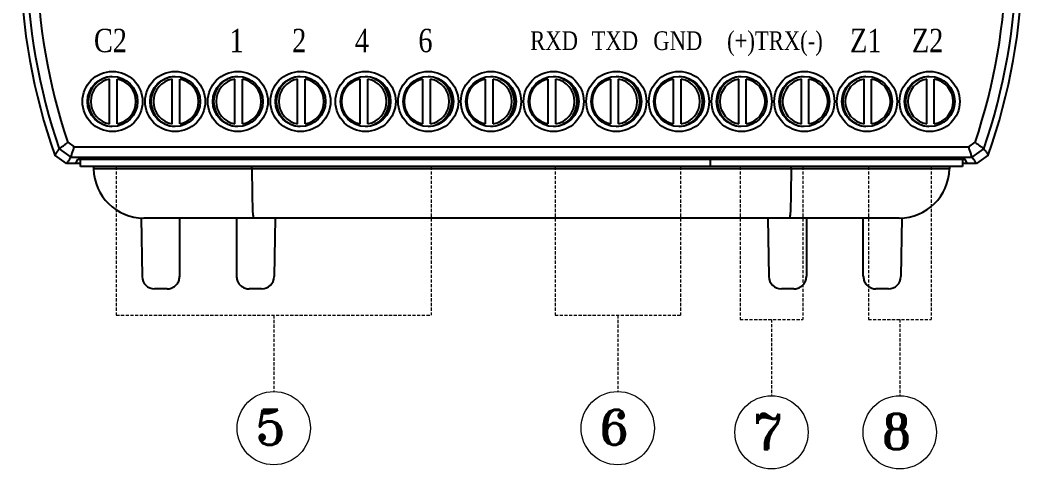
# Model space of a CAD drawing. Header units: millimetres. Extents: x 77 to 917, y 105 to 1108.
# Drawn here: x 322.9 to 402.9, y 600.1 to 635.9 of the extents above; entities that cross this region are included whole.
import ezdxf
from ezdxf.enums import TextEntityAlignment as Align

# ---------------------------------------------------------------- set-up
doc = ezdxf.new("R2010")
doc.units = ezdxf.units.MM
doc.linetypes.add('DASHED2', pattern=[0.375, 0.25, -0.125])
doc.layers.add('02___PRT_ALL_AXES', color=7, linetype='Continuous')
doc.layers.add('40', color=4, linetype='Continuous')
doc.styles.add('SS', font='batang.ttc', dxfattribs={"width": 0.8})
doc.styles.add('STYLE2', font='romant.shx')

msp = doc.modelspace()

# ---------------------------------------------------------------- linework, layer by layer
at = {"color": 7, "linetype": 'Continuous'}
for p, q in [((329.999, 627.644), (329.999, 631.194)), ((330.599, 627.644), (330.599, 631.194)), ((334.999, 627.644), (334.999, 631.194)), ((335.599, 627.644), (335.599, 631.194)), ((339.999, 627.644), (339.999, 631.194)), ((340.599, 627.644), (340.599, 631.194)), ((344.999, 627.644), (344.999, 631.194)), ((345.599, 627.644), (345.599, 631.194)), ((349.999, 627.644), (349.999, 631.194)), ((350.599, 627.644), (350.599, 631.194)), ((354.999, 627.644), (354.999, 631.194)), ((355.599, 627.644), (355.599, 631.194)), ((359.999, 627.644), (359.999, 631.194)), ((360.599, 627.644), (360.599, 631.194)), ((364.999, 627.644), (364.999, 631.194)), ((365.599, 627.644), (365.599, 631.194)), ((369.999, 627.644), (369.999, 631.194)), ((370.599, 627.644), (370.599, 631.194)), ((374.999, 627.644), (374.999, 631.194)), ((375.599, 627.644), (375.599, 631.194)), ((380.189, 627.644), (380.189, 631.194)), ((380.789, 627.644), (380.789, 631.194)), ((385.189, 627.644), (385.189, 631.194)), ((385.789, 627.644), (385.789, 631.194)), ((390.189, 627.644), (390.189, 631.194)), ((390.789, 627.644), (390.789, 631.194)), ((395.189, 627.644), (395.189, 631.194)), ((395.789, 627.644), (395.789, 631.194)), ((325.974, 625.643), (326.921, 624.965)), ((326.673, 626.16), (327.187, 625.793)), ((327.187, 625.793), (398.536, 625.793)), ((398.536, 625.793), (399.049, 626.16)), ((398.802, 624.965), (399.748, 625.643)), ((326.567, 624.469), (325.623, 625.14)), ((326.921, 624.965), (398.802, 624.965)), ((327.313, 624.469), (327.482, 624.808)), ((327.482, 624.808), (398.241, 624.808)), ((327.674, 624.219), (327.674, 624.808)), ((377.924, 624.808), (377.924, 624.219)), ((377.926, 624.219), (377.926, 624.808)), ((398.051, 624.808), (398.051, 624.219)), ((398.41, 624.469), (398.241, 624.808)), ((400.1, 625.14), (399.156, 624.469)), ((327.674, 624.469), (326.567, 624.469)), ((377.924, 624.219), (327.674, 624.219)), ((328.721, 624.219), (328.724, 624.049)), ((396.998, 624.049), (328.724, 624.049)), ((341.36, 624.049), (341.36, 624.219)), ((398.051, 624.219), (377.926, 624.219)), ((384.363, 624.049), (384.363, 624.219)), ((397.001, 624.219), (396.998, 624.049)), ((399.156, 624.469), (398.051, 624.469)), ((332.512, 620.142), (332.594, 615.451)), ((392.999, 620.119), (332.724, 620.119)), ((335.594, 615.469), (335.594, 620.119)), ((340.129, 620.119), (340.129, 615.469)), ((343.21, 620.119), (343.129, 615.451)), ((382.513, 620.119), (382.594, 615.451)), ((385.594, 620.119), (385.594, 615.469)), ((390.129, 615.469), (390.129, 620.119)), ((393.21, 620.142), (393.129, 615.451)), ((334.594, 614.469), (333.594, 614.469)), ((342.129, 614.469), (341.129, 614.469)), ((384.594, 614.469), (383.594, 614.469)), ((392.129, 614.469), (391.129, 614.469))]:
    msp.add_line(p, q, dxfattribs=at)
at = {"color": 1, "linetype": 'DASHED2', "lineweight": 18}
for p, q in [((330.536, 624.219), (330.536, 612.361)), ((355.661, 624.219), (355.661, 612.361)), ((365.536, 624.219), (365.536, 612.361)), ((375.536, 624.219), (375.536, 612.361)), ((380.301, 624.219), (380.301, 612.027)), ((385.301, 624.219), (385.301, 612.027)), ((390.536, 624.219), (390.536, 612.027)), ((395.536, 624.219), (395.536, 612.027)), ((343.099, 612.361), (343.099, 606.275)), ((370.536, 612.361), (370.536, 606.275)), ((382.801, 612.027), (382.801, 605.942)), ((393.036, 612.027), (393.036, 605.942))]:
    msp.add_line(p, q, dxfattribs=at)
at = {"color": 1, "linetype": 'DASHED2', "lineweight": 5}
for p, q in [((330.536, 612.361), (355.661, 612.361)), ((365.536, 612.361), (375.536, 612.361)), ((380.301, 612.027), (385.301, 612.027)), ((390.536, 612.027), (395.536, 612.027))]:
    msp.add_line(p, q, dxfattribs=at)
at = {"color": 7, "linetype": 'Continuous'}
for centre, radius in [((330.234, 629.419), 2.4), ((330.234, 629.419), 2), ((335.234, 629.419), 2.4), ((335.234, 629.419), 2), ((340.234, 629.419), 2.4), ((340.234, 629.419), 2), ((345.234, 629.419), 2.4), ((345.234, 629.419), 2), ((350.424, 629.419), 2.4), ((350.424, 629.419), 2), ((355.424, 629.419), 2.4), ((355.424, 629.419), 2), ((360.424, 629.419), 2.4), ((360.424, 629.419), 2), ((365.424, 629.419), 2.4), ((365.424, 629.419), 2), ((370.424, 629.419), 2.4), ((370.424, 629.419), 2), ((375.424, 629.419), 2.4), ((375.424, 629.419), 2), ((380.424, 629.419), 2.4), ((380.424, 629.419), 2), ((385.424, 629.419), 2.4), ((385.424, 629.419), 2), ((390.424, 629.419), 2.4), ((390.424, 629.419), 2), ((395.424, 629.419), 2.4), ((395.424, 629.419), 2)]:
    msp.add_circle(centre, radius, dxfattribs=at)
at = {"color": 0, "linetype": 'ByBlock', "lineweight": 18}
for centre in [(343.099, 603.353), (370.536, 603.353), (382.801, 603.019), (393.036, 603.019)]:
    msp.add_circle(centre, 2.922, dxfattribs=at)
at = {"color": 7, "linetype": 'Continuous'}
for centre, radius, start, end in [((372.849, 641.56), 50, 181.25088, 199.17209), ((372.849, 641.56), 49.504, 181.25713, 198.75612), ((372.849, 641.56), 48.677, 181.26039, 198.4439), ((352.873, 641.56), 48.677, 341.5561, 358.73961), ((352.873, 641.56), 49.504, 341.24388, 358.74287), ((352.873, 641.56), 50, 340.82791, 358.74912), ((330.299, 629.419), 1.8, 99.59407, 260.40593), ((330.299, 629.419), 1.8, 279.59407, 80.40593), ((335.299, 629.419), 1.8, 99.59407, 260.40593), ((335.299, 629.419), 1.8, 279.59407, 80.40593), ((340.299, 629.419), 1.8, 99.59407, 260.40593), ((340.299, 629.419), 1.8, 279.59407, 80.40593), ((345.299, 629.419), 1.8, 99.59407, 260.40593), ((345.299, 629.419), 1.8, 279.59407, 80.40593), ((350.299, 629.419), 1.8, 99.59407, 260.40593), ((350.299, 629.419), 1.8, 279.59407, 80.40593), ((355.299, 629.419), 1.8, 99.59407, 260.40593), ((355.299, 629.419), 1.8, 279.59407, 80.40593), ((360.299, 629.419), 1.8, 99.59407, 260.40593), ((360.299, 629.419), 1.8, 279.59407, 80.40593), ((365.299, 629.419), 1.8, 99.59407, 260.40593), ((365.299, 629.419), 1.8, 279.59407, 80.40593), ((370.299, 629.419), 1.8, 99.59407, 260.40593), ((370.299, 629.419), 1.8, 279.59407, 80.40593), ((375.299, 629.419), 1.8, 99.59407, 260.40593), ((375.299, 629.419), 1.8, 279.59407, 80.40593), ((380.489, 629.419), 1.8, 99.59407, 260.40593), ((380.489, 629.419), 1.8, 279.59407, 80.40593), ((385.489, 629.419), 1.8, 99.59407, 260.40593), ((385.489, 629.419), 1.8, 279.59407, 80.40593), ((390.489, 629.419), 1.8, 99.59407, 260.40593), ((390.489, 629.419), 1.8, 279.59407, 80.40593), ((395.489, 629.419), 1.8, 99.59407, 260.40593), ((395.489, 629.419), 1.8, 279.59407, 80.40593), ((332.724, 624.119), 4, 181, 270), ((392.999, 624.119), 4, 270, 359), ((333.594, 615.469), 1, 181, 270), ((342.129, 615.469), 1, 270, 359), ((383.594, 615.469), 1, 181, 270), ((392.129, 615.469), 1, 270, 359)]:
    msp.add_arc(centre, radius, start, end, dxfattribs=at)
for points, knots in [([(325.974, 625.643), (325.94, 625.594), (325.863, 625.485), (325.746, 625.317), (325.663, 625.198), (325.623, 625.14)], [0, 0, 0, 0, 0.1794589, 0.3998599, 0.6134957, 0.6134957, 0.6134957, 0.6134957]), ([(325.974, 625.643), (326.049, 625.7), (326.21, 625.803), (326.437, 625.984), (326.595, 626.1), (326.674, 626.16)], [0, 0, 0, 0, 0.282463, 0.5729852, 0.8701168, 0.8701168, 0.8701168, 0.8701168]), ([(326.921, 624.965), (326.951, 625.054), (326.996, 625.24), (327.094, 625.513), (327.155, 625.699), (327.187, 625.793)], [0, 0, 0, 0, 0.2828747, 0.5732697, 0.8697537, 0.8697537, 0.8697537, 0.8697537]), ([(398.802, 624.965), (398.772, 625.054), (398.727, 625.24), (398.628, 625.513), (398.568, 625.699), (398.536, 625.793)], [0, 0, 0, 0, 0.2828701, 0.5732651, 0.8697537, 0.8697537, 0.8697537, 0.8697537]), ([(399.749, 625.643), (399.674, 625.7), (399.512, 625.803), (399.286, 625.984), (399.128, 626.1), (399.049, 626.16)], [0, 0, 0, 0, 0.2824676, 0.5729899, 0.8701168, 0.8701168, 0.8701168, 0.8701168]), ([(399.749, 625.643), (399.783, 625.594), (399.86, 625.484), (399.977, 625.317), (400.06, 625.198), (400.1, 625.14)], [0, 0, 0, 0, 0.1802478, 0.400648, 0.6134957, 0.6134957, 0.6134957, 0.6134957]), ([(326.921, 624.965), (326.886, 624.916), (326.809, 624.809), (326.691, 624.644), (326.608, 624.527), (326.567, 624.469)], [0, 0, 0, 0, 0.1782085, 0.3970842, 0.6092519, 0.6092519, 0.6092519, 0.6092519]), ([(398.802, 624.965), (398.837, 624.916), (398.914, 624.808), (399.032, 624.643), (399.115, 624.526), (399.156, 624.469)], [0, 0, 0, 0, 0.1789919, 0.3978668, 0.6092519, 0.6092519, 0.6092519, 0.6092519]), ([(341.36, 624.049), (341.36, 623.756), (341.361, 623.185), (341.37, 622.369), (341.38, 621.631), (341.404, 621.035), (341.404, 620.539), (341.459, 620.321), (341.44, 620.119), (341.474, 620.119)], [0, 0, 0, 0, 0.878752, 1.710939, 2.455781, 3.076824, 3.543772, 3.834118, 3.935805, 3.935805, 3.935805, 3.935805]), ([(384.363, 624.049), (384.363, 623.756), (384.361, 623.185), (384.353, 622.369), (384.343, 621.631), (384.319, 621.035), (384.319, 620.539), (384.264, 620.321), (384.282, 620.119), (384.249, 620.119)], [0, 0, 0, 0, 0.878752, 1.710939, 2.455781, 3.076824, 3.543772, 3.834118, 3.935805, 3.935805, 3.935805, 3.935805]), ([(334.594, 614.469), (334.698, 614.469), (334.908, 614.502), (335.191, 614.646), (335.416, 614.871), (335.561, 615.155), (335.594, 615.365), (335.594, 615.469)], [0, 0, 0, 0, 0.312941, 0.625864, 0.938757, 1.25162, 1.564464, 1.564464, 1.564464, 1.564464]), ([(340.129, 615.469), (340.129, 615.365), (340.162, 615.155), (340.306, 614.871), (340.531, 614.646), (340.815, 614.502), (341.025, 614.469), (341.129, 614.469)], [0, 0, 0, 0, 0.312844, 0.625707, 0.9386, 1.251523, 1.564464, 1.564464, 1.564464, 1.564464]), ([(384.594, 614.469), (384.698, 614.469), (384.908, 614.502), (385.191, 614.646), (385.416, 614.871), (385.561, 615.155), (385.594, 615.365), (385.594, 615.469)], [0, 0, 0, 0, 0.312941, 0.625864, 0.938757, 1.25162, 1.564464, 1.564464, 1.564464, 1.564464]), ([(390.129, 615.469), (390.129, 615.365), (390.162, 615.155), (390.306, 614.871), (390.531, 614.646), (390.815, 614.502), (391.025, 614.469), (391.129, 614.469)], [0, 0, 0, 0, 0.312844, 0.625707, 0.9386, 1.251523, 1.564464, 1.564464, 1.564464, 1.564464])]:
    msp.add_open_spline(points, degree=3, knots=knots, dxfattribs=at)
at = {"layer": '02___PRT_ALL_AXES', "color": 7, "linetype": 'Continuous'}
for centre, start, end in [((330.299, 629.419), 93.69703, 266.30815), ((335.299, 629.419), 93.69703, 266.30815), ((340.299, 629.419), 93.69703, 266.30815), ((345.299, 629.419), 93.69703, 266.30815), ((350.299, 629.419), 273.69457, 86.30569), ((355.299, 629.419), 273.69457, 86.30569), ((360.299, 629.419), 273.69457, 86.30569), ((365.299, 629.419), 273.69457, 86.30569), ((370.299, 629.419), 273.69457, 86.30569), ((375.299, 629.419), 273.69457, 86.30569), ((380.489, 629.419), 94.22842, 265.77923), ((385.489, 629.419), 94.22842, 265.77923), ((390.489, 629.419), 94.22842, 265.77923), ((395.489, 629.419), 94.22842, 265.77923)]:
    msp.add_arc(centre, 2, start, end, dxfattribs=at)

# ---------------------------------------------------------------- texts
at = {"color": 0, "style": 'STYLE2'}
for s, p in [('5', (341.627, 602.008)), ('6', (369.064, 602.008)), ('7', (381.329, 601.674)), ('8', (391.564, 601.674))]:
    msp.add_text(s, height=2.815, dxfattribs=at).set_placement(p)
at = {"layer": '40', "color": 0, "style": 'SS', "width": 0.8}
for s, height, p in [('C2', 1.8658, (330.07, 633.354)), ('1', 1.866, (340.135, 633.354)), ('2', 1.866, (345.135, 633.354)), ('4', 1.866, (350.135, 633.354)), ('6', 1.866, (355.2, 633.354)), ('Z1', 1.8658, (390.325, 633.354)), ('Z2', 1.8658, (395.26, 633.354)), ('RXD', 1.4926, (365.461, 633.526)), ('TXD', 1.4926, (370.313, 633.526)), ('GND', 1.4926, (375.329, 633.526)), ('(+)TRX(-)', 1.4926, (383.078, 633.526))]:
    msp.add_text(s, height=height, dxfattribs=at).set_placement(p, align=Align.CENTER)

doc.saveas('drawing.dxf')
